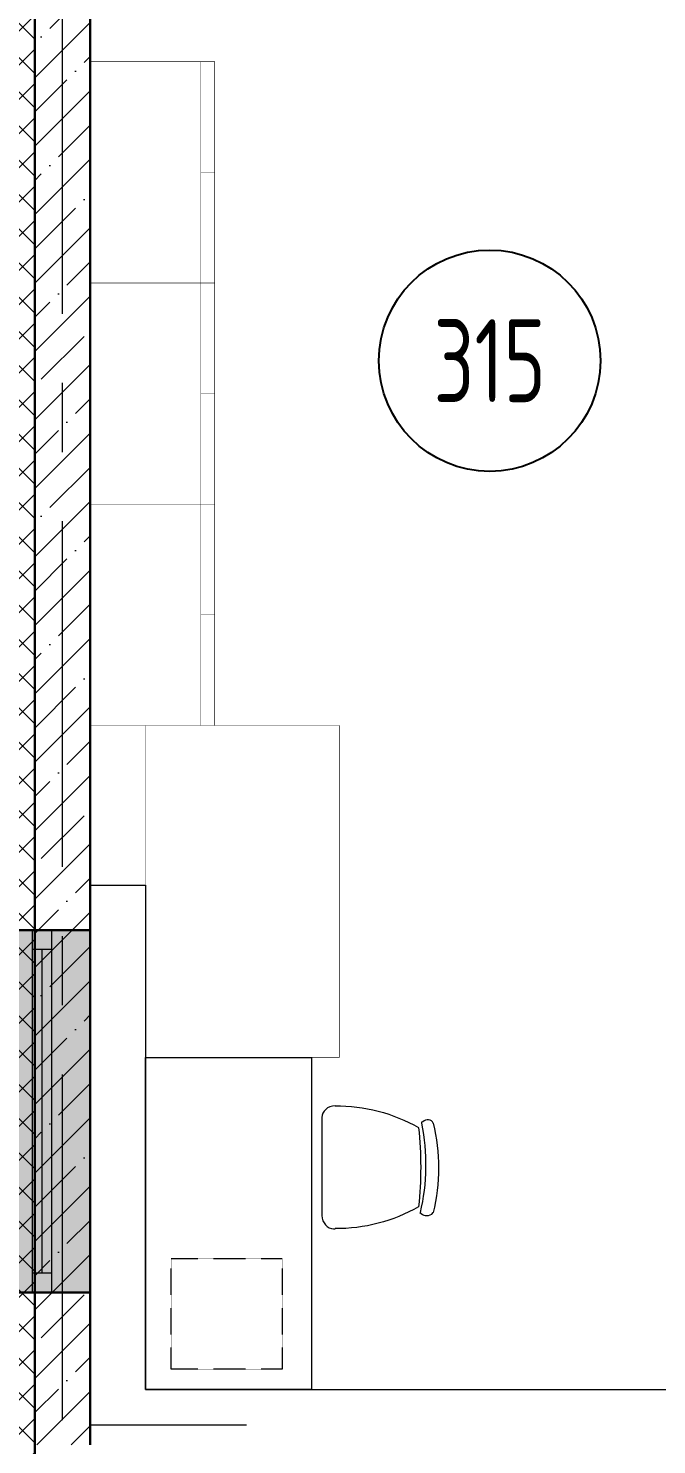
# Model space of a CAD drawing. Header units: millimetres. Extents: x -13407 to 95998, y -2611 to 109495.
# Drawn here: x 55392 to 57662, y 100 to 5220 of the extents above; entities that cross this region are included whole.
import ezdxf
from ezdxf.enums import TextEntityAlignment as Align

# ---------------------------------------------------------------- set-up
doc = ezdxf.new("R2010")
doc.units = ezdxf.units.MM
doc.linetypes.add('CENTER', pattern=[2, 1.25, -0.25, 0.25, -0.25])
doc.linetypes.add('HIDDEN', pattern=[6, 4, -2])
for name, color, linetype, lineweight in [('АР_Маркер экспликации', 239, 'Continuous', 13), ('АР_Номер помещения', 1, 'Continuous', 25), ('АР_Окна БЛОК', 250, 'Continuous', 13), ('АР_Оси', 193, 'Continuous', 9), ('АР_Подоконники', 163, 'Continuous', 9), ('АР_Помещения_площадь', 19, 'Continuous', 9), ('АР_Сущ Несущая стена', 202, 'Continuous', 30), ('АР_Утеплитель', 250, 'Continuous', 9), ('АР_Штриховка монолит', 250, 'Continuous', 9), ('ТХ_мебель передв', 250, 'Continuous', 13)]:
    doc.layers.add(name, color=color, linetype=linetype, lineweight=lineweight)
doc.styles.add('ISOCPEUR', font='isocpeur.ttf', dxfattribs={"width": 0.7})
doc.styles.get("Standard").update_dxf_attribs({"font": 'arial.ttf'})

# ---------------------------------------------------------------- blocks, each defined once
blk = doc.blocks.new('*U223')
h = blk.add_hatch(color=253)
h.dxf.hatch_style = 1
h.paths.add_polyline_path([(-1310, -140), (0, -140), (0, 220), (-1310, 220)])
at = {"color": 253, "lineweight": 30}
for p, q in [((-1310, -140), (-1310, 220)), ((0, -140), (0, 220))]:
    blk.add_line(p, q, dxfattribs=at)
at = {"color": 253}
for p, q in [((0, 220), (-1310, 220)), ((-1310, 70), (0, 70)), ((-1240, 0), (-1240, 70)), ((-70, 0), (-70, 70)), ((-1310, 0), (0, 0)), ((-1240, 35), (-70, 35)), ((-1310, -140), (0, -140)), ((-1310, -140), (-1310, -140)), ((-1310, -140), (-1310, -140)), ((0, -140), (0, -140)), ((0, -140), (0, -140))]:
    blk.add_line(p, q, dxfattribs=at)
blk = doc.blocks.new('*U336')
at = {"layer": 'АР_Номер помещения', "color": 253}
blk.add_circle((-15278.1, 416.9), 400, dxfattribs=at)
at = {"layer": 'АР_Номер помещения', "color": 253, "style": 'ISOCPEUR', "width": 0.7}
blk.add_attdef('НОМЕР_ПОМЕЩЕНИЯ', text='', height=300, dxfattribs=at).set_placement((-15278.1, 416.9), align=Align.MIDDLE_CENTER)
at = {"layer": 'АР_Помещения_площадь', "color": 253, "lineweight": 30, "width": 0.7, "flags": 104}
blk.add_attdef('ИМЯ_ПОМЕЩЕНИЯ', text='', height=100, dxfattribs=at).set_placement((157.6, 1217.1), align=Align.MIDDLE_CENTER)
blk = doc.blocks.new('стол с тумбой 1200х600')
at = {"color": 253}
blk.add_lwpolyline([(-19012.2, 19801.1), (-19012.2, 21001.1), (-19612.2, 21001.1), (-19612.2, 19801.1)], close=True, dxfattribs=at)
at = {"color": 253, "linetype": 'HIDDEN', "ltscale": 0.1}
blk.add_lwpolyline([(-19505.4, 19874.7), (-19105.4, 19874.7), (-19105.4, 20274.7), (-19505.4, 20274.7)], close=True, dxfattribs=at)
blk = doc.blocks.new('У049')
at = {"layer": 'ТХ_мебель передв', "color": 253, "lineweight": 0, "ltscale": 100, "transparency": 33554687}
for points in [[(58163.6, 41935), (58163.6, 41585.7)], [(57766.7, 41591), (57761.4, 41596.3)], [(58121.3, 41538.1), (58116, 41538.1)]]:
    blk.add_lwpolyline(points, dxfattribs=at)
for centre, radius, start, end in [((58111.2, 41385), 597.5, 89.5454, 119.8071), ((58407.9, 41757.7), 666.3, 165.9816, 194.0184), ((58526.7, 41768.7), 738.2, 168.2499, 193.5111), ((59096.4, 41760.3), 1289.9, 173.6408, 186.3592), ((58111.2, 42135.7), 597.5, 240.1934, 270.454)]:
    blk.add_arc(centre, radius, start, end, dxfattribs=at)
for points in [[(58116, 41982.6), (58142.4, 41982.6), (58163.6, 41961.4), (58163.6, 41940.3), (58163.6, 41935), (58163.6, 41935), (58163.6, 41935)], [(57761.4, 41919.1), (57766.7, 41935), (57787.9, 41935), (57798.5, 41924.4), (57803.8, 41924.4), (57803.8, 41924.4), (57803.8, 41919.1)]]:
    blk.add_open_spline(points, degree=3, knots=[0, 0, 0, 0, 1, 1, 1, 2, 2, 2, 2], dxfattribs=at)
for points in [[(57809.1, 41596.3), (57798.5, 41585.7), (57782.6, 41580.4), (57766.7, 41591)], [(58163.6, 41585.7), (58163.6, 41559.2), (58142.4, 41538.1), (58121.3, 41538.1)]]:
    blk.add_open_spline(points, degree=3, dxfattribs=at)
blk = doc.blocks.new('У050-2')
at = {"layer": 'ТХ_мебель передв', "color": 253, "ltscale": 100, "const_width": 2}
blk.add_lwpolyline([(72615, 40628.5), (73815, 40628.5), (73815, 39928.5), (72615, 39928.5)], close=True, dxfattribs=at)
blk = doc.blocks.new('У052')
at = {"layer": 'ТХ_мебель передв', "color": 253, "ltscale": 100}
for points, const_width in [([(68850, 57482), (68850, 56682), (69300, 56682), (69300, 57482)], 2), ([(69300, 57482), (69300, 56682), (69250, 56682), (69250, 57482)], 1)]:
    blk.add_lwpolyline(points, close=True, dxfattribs=dict(at, const_width=const_width))
at = {"layer": 'ТХ_мебель передв', "color": 253, "ltscale": 100, "const_width": 1}
blk.add_lwpolyline([(69250, 57082), (69300, 57082)], dxfattribs=at)
blk = doc.blocks.new('У051-2')
at = {"layer": 'ТХ_мебель передв', "color": 253, "ltscale": 100}
for points, const_width in [([(73549.5, 44725), (74349.5, 44725), (74349.5, 44275), (73549.5, 44275)], 2), ([(73549.5, 44275), (74349.5, 44275), (74349.5, 44325), (73549.5, 44325)], 1)]:
    blk.add_lwpolyline(points, close=True, dxfattribs=dict(at, const_width=const_width))
at = {"layer": 'ТХ_мебель передв', "color": 253, "ltscale": 100, "const_width": 1}
blk.add_lwpolyline([(73949.5, 44325), (73949.5, 44275)], dxfattribs=at)

msp = doc.modelspace()

# ---------------------------------------------------------------- hatches: boundary and pattern name
at = {"layer": 'АР_Утеплитель', "ltscale": 100}
h = msp.add_hatch(dxfattribs=at)
h.set_pattern_fill('ANSI37', color=253, scale=700)
h.set_pattern_definition([(45, (-945096.63, 49153.53), (-61.871843, 61.871843), []), (135, (-945096.63, 49153.53), (-61.871843, -61.871843), [])])
h.paths.add_polyline_path([(14829.8, 47170), (17959.8, 47170), (17959.8, 44240), (21080, 44240), (21080, 36220), (17279.8, 36220), (17279.8, 36090), (11889.8, 36090), (11889.8, 27480), (16865, 27480), (16865, 31445), (51665, 31445), (51665, 27480), (62165, 27480), (62165, 9610), (68515, 9610), (68515, -100), (55415, -100), (55415, 6250), (47535, 6250), (47535, 11440), (38999.7, 11440), (38999.7, 11040), (39149.7, 11040), (39149.7, 11290), (47385, 11290), (47385, 6100), (55265, 6100), (55265, -250), (68665, -250), (68665, 9760), (62315, 9760), (62315, 27630), (51815, 27630), (51815, 31595), (16715, 31595), (16715, 27630), (12039.8, 27630), (12039.8, 35940), (17429.8, 35940), (17429.8, 36070), (21230, 36070), (21230, 44390), (18109.8, 44390), (18109.8, 47320), (14979.8, 47320), (14979.8, 47738.8), (14834.2, 47738.8)])
at = {"layer": 'АР_Штриховка монолит', "ltscale": 100}
h = msp.add_hatch(dxfattribs=at)
h.set_pattern_fill('ANSI35', color=253, scale=700)
h.set_pattern_definition([(45, (-951587.81, 109999.9), (-123.743687, 123.743687), []), (45, (-951464.07, 109999.9), (-123.743687, 123.743687), [218.75, -43.75, 0, -43.75])])
h.paths.add_polyline_path([(55475, 6450), (55415, 6450), (55415, 6250), (55415, 100), (55615, 100), (55615, 6250), (56569.3, 6250), (56569.3, 6550), (55675, 6550), (55675, 6799.7), (55475, 6799.7)])

# ---------------------------------------------------------------- linework, layer by layer
at = {"layer": 'АР_Оси', "color": 253, "linetype": 'CENTER', "ltscale": 1000}
msp.add_line((55515, -1811.3), (55515, 32496.2), dxfattribs=at)
at = {"layer": 'АР_Подоконники', "color": 253, "ltscale": 100}
for p, q in [((55615, 2123.3), (55815, 2123.3)), ((55815, 2123.3), (55815, 300)), ((55815, 300), (58545, 300))]:
    msp.add_line(p, q, dxfattribs=at)
at = {"layer": 'АР_Сущ Несущая стена', "color": 253, "ltscale": 100}
for p, q in [((55415, 6250), (55415, -100)), ((55615, 6250), (55615, 100))]:
    msp.add_line(p, q, dxfattribs=at)
at = {"layer": 'ТХ_мебель передв', "color": 253, "ltscale": 100}
msp.add_line((56180, 170), (55615, 170), dxfattribs=at)

# ---------------------------------------------------------------- block references
at = {"layer": 'АР_Маркер экспликации', "color": 253}
ref = msp.add_blockref('*U336', (72336.5, 3601.9), dxfattribs=at)
ref.add_attrib('НОМЕР_ПОМЕЩЕНИЯ', '315', dxfattribs={"layer": 'АР_Номер помещения', "color": 253, "height": 300, "style": 'ISOCPEUR', "width": 0.7}).set_placement((57058.4, 4018.8), align=Align.MIDDLE_CENTER)
at = {"layer": 'АР_Окна БЛОК', "color": 253, "xscale": -1, "rotation": 90}
msp.add_blockref('*U223', (55475, 650), dxfattribs=at)
at = {"layer": 'ТХ_мебель передв', "color": 253, "xscale": -1, "rotation": 90}
msp.add_blockref('У051-2', (100340, 78649.5), dxfattribs=at)
at = {"layer": 'ТХ_мебель передв', "color": 253}
for p in [(-13235, -53182), (-13235, -53982)]:
    msp.add_blockref('У052', p, dxfattribs=at)
at = {"layer": 'ТХ_мебель передв', "color": 253, "rotation": 90}
msp.add_blockref('У050-2', (96443.5, -71115), dxfattribs=at)
at = {"layer": 'ТХ_мебель передв', "color": 253, "xscale": -1}
for name, p in [('стол с тумбой 1200х600', (36802.8, -19501.2)), ('У049', (114615.6, -40657.3))]:
    msp.add_blockref(name, p, dxfattribs=at)

doc.saveas('drawing.dxf')
